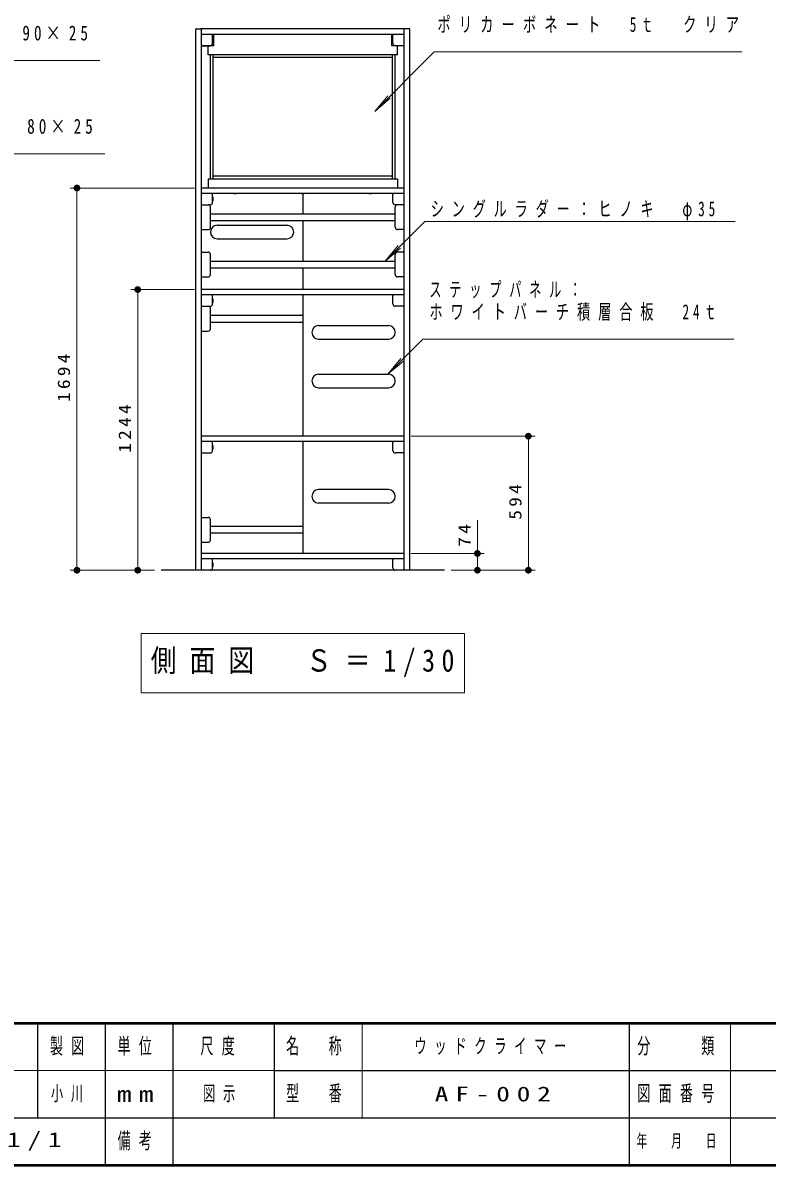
# Model space of a CAD drawing. Units: millimetres on the paper, scale 1:30. Extents: x -385 to 0, y 0 to 267.
# Drawn here: x -224.7 to -114.6, y 0 to 168.8 of the extents above; entities that cross this region are included whole.
import ezdxf

# ---------------------------------------------------------------- set-up
doc = ezdxf.new("R2010")
doc.units = ezdxf.units.MM
doc.layers.add('LY_1', color=7, linetype='Continuous', lineweight=25)
doc.layers.add('LY_4', color=7, linetype='Continuous', lineweight=13)
doc.layers.add('LY_3', color=7, linetype='Continuous')
doc.styles.add('ＭＳ ゴシック', font='')
doc.styles.get('ＭＳ ゴシック').set_extended_font_data('MS Gothic')

# ---------------------------------------------------------------- blocks, each defined once
blk = doc.blocks.new('filled_dot')
at = {"color": 0, "linetype": 'Continuous', "lineweight": -2, "const_width": 1.25}
blk.add_lwpolyline([(-0.625, 0, 1), (0.625, 0, 1)], format="xyb", close=True, dxfattribs=at)

msp = doc.modelspace()

# ---------------------------------------------------------------- linework, layer by layer
at = {"layer": 'LY_1'}
for p, q in [((-199.093, 87.91), (-199.093, 167.81)), ((-198.993, 167.91), (-198.359, 167.91)), ((-198.259, 87.91), (-198.259, 167.81)), ((-168.359, 167.91), (-198.159, 167.91)), ((-168.259, 87.91), (-168.259, 167.81)), ((-167.526, 167.91), (-168.159, 167.91)), ((-167.426, 87.91), (-167.426, 167.81)), ((-168.359, 167.077), (-198.159, 167.077)), ((-198.159, 165.41), (-196.926, 165.41)), ((-196.593, 165.744), (-196.593, 166.977)), ((-196.543, 166.527), (-196.593, 166.527)), ((-196.543, 165.96), (-196.593, 165.96)), ((-196.543, 166.527), (-196.543, 165.96)), ((-196.526, 166.46), (-196.543, 166.527)), ((-196.526, 166.027), (-196.543, 165.96)), ((-196.526, 166.46), (-196.526, 166.027)), ((-196.426, 165.377), (-196.426, 167.044)), ((-170.093, 167.044), (-196.426, 167.044)), ((-170.093, 165.377), (-170.093, 167.044)), ((-169.993, 166.46), (-169.976, 166.527)), ((-169.993, 166.46), (-169.993, 166.027)), ((-169.993, 166.027), (-169.976, 165.96)), ((-169.976, 166.527), (-169.926, 166.527)), ((-169.976, 166.527), (-169.976, 165.96)), ((-169.976, 165.96), (-169.926, 165.96)), ((-169.926, 165.744), (-169.926, 166.977)), ((-168.359, 165.41), (-169.593, 165.41)), ((-196.426, 165.377), (-198.259, 165.377)), ((-197.259, 164.044), (-197.259, 165.377)), ((-169.259, 164.044), (-197.259, 164.044)), ((-196.926, 145.71), (-196.926, 164.044)), ((-196.526, 145.71), (-196.526, 164.044)), ((-168.259, 165.377), (-170.093, 165.377)), ((-169.993, 145.71), (-169.993, 164.044)), ((-169.593, 145.71), (-169.593, 164.044)), ((-169.259, 164.044), (-169.259, 165.377)), ((-169.993, 163.644), (-196.526, 163.644)), ((-197.259, 145.71), (-197.259, 144.377)), ((-169.259, 145.71), (-197.259, 145.71)), ((-169.993, 146.11), (-196.526, 146.11)), ((-169.259, 145.71), (-169.259, 144.377)), ((-168.259, 144.377), (-198.259, 144.377)), ((-168.259, 143.577), (-198.259, 143.577)), ((-196.593, 142.244), (-196.593, 143.477)), ((-193.476, 143.544), (-193.476, 143.577)), ((-193.476, 143.544), (-193.426, 143.51)), ((-193.043, 143.544), (-193.476, 143.544)), ((-193.093, 143.51), (-193.426, 143.51)), ((-193.093, 143.51), (-193.043, 143.544)), ((-193.043, 143.544), (-193.043, 143.577)), ((-183.476, 143.544), (-183.476, 143.577)), ((-183.476, 143.544), (-183.426, 143.51)), ((-183.043, 143.544), (-183.476, 143.544)), ((-183.093, 143.51), (-183.426, 143.51)), ((-183.259, 143.577), (-183.259, 140.577)), ((-183.093, 143.51), (-183.043, 143.544)), ((-183.043, 143.544), (-183.043, 143.577)), ((-173.476, 143.544), (-173.476, 143.577)), ((-173.476, 143.544), (-173.426, 143.51)), ((-173.043, 143.544), (-173.476, 143.544)), ((-173.093, 143.51), (-173.426, 143.51)), ((-173.093, 143.51), (-173.043, 143.544)), ((-173.043, 143.544), (-173.043, 143.577)), ((-169.926, 142.244), (-169.926, 143.477)), ((-198.259, 141.91), (-196.926, 141.91)), ((-168.359, 141.91), (-169.593, 141.91)), ((-196.926, 138.577), (-196.926, 141.577)), ((-196.926, 140.577), (-169.593, 140.577)), ((-169.593, 138.577), (-169.593, 141.577)), ((-196.926, 139.577), (-169.593, 139.577)), ((-195.926, 138.877), (-185.593, 138.877)), ((-183.259, 139.577), (-183.259, 133.577)), ((-198.259, 138.244), (-197.259, 138.244)), ((-195.926, 136.877), (-185.593, 136.877)), ((-168.259, 138.244), (-169.259, 138.244)), ((-198.259, 134.91), (-197.259, 134.91)), ((-196.926, 131.577), (-196.926, 134.577)), ((-196.926, 133.577), (-169.593, 133.577)), ((-169.593, 131.577), (-169.593, 134.577)), ((-168.259, 134.91), (-169.259, 134.91)), ((-196.926, 132.577), (-169.593, 132.577)), ((-183.259, 132.577), (-183.259, 129.377)), ((-198.259, 131.244), (-197.259, 131.244)), ((-168.259, 131.244), (-169.259, 131.244)), ((-168.259, 129.377), (-198.259, 129.377)), ((-168.259, 128.577), (-198.259, 128.577)), ((-196.593, 127.244), (-196.593, 128.477)), ((-183.259, 128.577), (-183.259, 107.71)), ((-169.926, 127.244), (-169.926, 128.477)), ((-198.259, 126.91), (-196.926, 126.91)), ((-168.359, 126.91), (-169.593, 126.91)), ((-196.926, 123.577), (-196.926, 126.577)), ((-196.926, 125.577), (-183.259, 125.577)), ((-198.259, 123.244), (-197.259, 123.244)), ((-196.926, 124.577), (-183.259, 124.577)), ((-180.926, 124.044), (-170.593, 124.044)), ((-180.926, 122.044), (-170.593, 122.044)), ((-180.926, 116.877), (-170.593, 116.877)), ((-180.926, 114.877), (-170.593, 114.877)), ((-168.259, 107.71), (-198.259, 107.71)), ((-168.259, 106.91), (-198.259, 106.91)), ((-196.593, 105.577), (-196.593, 106.81)), ((-183.259, 106.91), (-183.259, 90.377)), ((-169.926, 105.577), (-169.926, 106.81)), ((-198.159, 105.244), (-196.926, 105.244)), ((-168.359, 105.244), (-169.593, 105.244)), ((-170.593, 99.81), (-180.926, 99.81)), ((-170.593, 97.81), (-180.926, 97.81)), ((-198.259, 95.71), (-197.259, 95.71)), ((-196.926, 92.377), (-196.926, 95.377)), ((-183.259, 94.377), (-196.926, 94.377)), ((-183.259, 93.377), (-196.926, 93.377)), ((-198.259, 92.044), (-197.259, 92.044)), ((-168.259, 90.377), (-198.259, 90.377)), ((-168.259, 89.577), (-198.259, 89.577)), ((-196.593, 88.244), (-196.593, 89.477)), ((-169.926, 88.244), (-169.926, 89.477)), ((-162.33, 87.91), (-204.189, 87.91))]:
    msp.add_line(p, q, dxfattribs=at)
at = {"layer": 'LY_1', "lineweight": 13}
for p, q in [((-163.839, 164.497), (-172.628, 155.707)), ((-163.839, 164.497), (-118.341, 164.497)), ((-252.418, 163.238), (-213.26, 163.238)), ((-172.628, 155.707), (-170.7, 158.005)), ((-172.628, 155.707), (-170.33, 157.635)), ((-251.63, 149.451), (-212.551, 149.451)), ((-199.259, 144.377), (-217.657, 144.377)), ((-216.657, 87.91), (-216.657, 144.377)), ((-196.543, 143.027), (-196.593, 143.027)), ((-196.543, 142.46), (-196.593, 142.46)), ((-196.543, 143.027), (-196.543, 142.46)), ((-196.526, 142.96), (-196.543, 143.027)), ((-196.526, 142.527), (-196.543, 142.46)), ((-196.526, 142.96), (-196.526, 142.527)), ((-169.993, 142.96), (-169.976, 143.027)), ((-169.993, 142.96), (-169.993, 142.527)), ((-169.993, 142.527), (-169.976, 142.46)), ((-169.976, 143.027), (-169.926, 143.027)), ((-169.976, 143.027), (-169.976, 142.46)), ((-169.976, 142.46), (-169.926, 142.46)), ((-165.228, 139.454), (-171.106, 133.577)), ((-165.228, 139.454), (-119.348, 139.454)), ((-171.106, 133.577), (-169.177, 135.875)), ((-171.106, 133.577), (-168.808, 135.505)), ((-199.259, 129.377), (-208.668, 129.377)), ((-207.668, 87.91), (-207.668, 129.377)), ((-196.543, 128.027), (-196.593, 128.027)), ((-196.543, 127.46), (-196.593, 127.46)), ((-196.543, 128.027), (-196.543, 127.46)), ((-196.526, 127.96), (-196.543, 128.027)), ((-196.526, 127.527), (-196.543, 127.46)), ((-196.526, 127.96), (-196.526, 127.527)), ((-169.993, 127.96), (-169.976, 128.027)), ((-169.993, 127.96), (-169.993, 127.527)), ((-169.993, 127.527), (-169.976, 127.46)), ((-169.976, 128.027), (-169.926, 128.027)), ((-169.976, 128.027), (-169.976, 127.46)), ((-169.976, 127.46), (-169.926, 127.46)), ((-165.524, 122.045), (-170.691, 116.877)), ((-165.524, 122.045), (-119.545, 122.045)), ((-170.691, 116.877), (-168.763, 119.175)), ((-170.691, 116.877), (-168.393, 118.805)), ((-196.543, 106.36), (-196.593, 106.36)), ((-196.543, 106.36), (-196.543, 105.794)), ((-196.526, 106.294), (-196.543, 106.36)), ((-169.993, 106.294), (-169.976, 106.36)), ((-169.976, 106.36), (-169.926, 106.36)), ((-169.976, 106.36), (-169.976, 105.794)), ((-167.259, 107.71), (-148.905, 107.71)), ((-149.905, 107.71), (-149.905, 87.91)), ((-196.543, 105.794), (-196.593, 105.794)), ((-196.526, 105.86), (-196.543, 105.794)), ((-196.526, 106.294), (-196.526, 105.86)), ((-169.993, 106.294), (-169.993, 105.86)), ((-169.993, 105.86), (-169.976, 105.794)), ((-169.976, 105.794), (-169.926, 105.794)), ((-157.443, 95.289), (-157.443, 87.91)), ((-167.259, 90.377), (-156.443, 90.377)), ((-205.189, 87.91), (-217.657, 87.91)), ((-205.189, 87.91), (-208.668, 87.91)), ((-196.543, 89.027), (-196.593, 89.027)), ((-196.543, 88.46), (-196.593, 88.46)), ((-196.543, 89.027), (-196.543, 88.46)), ((-196.526, 88.96), (-196.543, 89.027)), ((-196.526, 88.527), (-196.543, 88.46)), ((-196.526, 88.96), (-196.526, 88.527)), ((-169.993, 88.96), (-169.976, 89.027)), ((-169.993, 88.96), (-169.993, 88.527)), ((-169.993, 88.527), (-169.976, 88.46)), ((-169.976, 89.027), (-169.926, 89.027)), ((-169.976, 89.027), (-169.976, 88.46)), ((-169.976, 88.46), (-169.926, 88.46)), ((-161.33, 87.91), (-156.443, 87.91)), ((-161.33, 87.91), (-148.905, 87.91)), ((-207.159, 78.568), (-207.159, 69.768)), ((-159.359, 78.568), (-207.159, 78.568)), ((-159.359, 69.768), (-159.359, 78.568)), ((-207.159, 69.768), (-159.359, 69.768))]:
    msp.add_line(p, q, dxfattribs=at)
at = {"layer": 'LY_1'}
for centre, radius, start, end in [((-198.993, 167.81), 0.1, 90, 180), ((-198.359, 167.81), 0.1, 0, 90), ((-198.159, 167.81), 0.1, 90, 180), ((-198.159, 167.177), 0.1, 180, 270), ((-168.359, 167.81), 0.1, 0, 90), ((-168.359, 167.177), 0.1, 270, 0), ((-168.159, 167.81), 0.1, 90, 180), ((-167.526, 167.81), 0.1, 0, 90), ((-198.159, 166.977), 0.1, 90, 180), ((-198.159, 165.51), 0.1, 180, 270), ((-196.926, 165.744), 0.333, 270, 0), ((-196.693, 166.977), 0.1, 0, 90), ((-169.826, 166.977), 0.1, 90, 180), ((-169.593, 165.744), 0.333, 180, 270), ((-168.359, 166.977), 0.1, 0, 90), ((-168.359, 165.51), 0.1, 270, 0), ((-198.159, 143.477), 0.1, 90, 180), ((-196.693, 143.477), 0.1, 0, 90), ((-169.826, 143.477), 0.1, 90, 180), ((-168.359, 143.477), 0.1, 0, 90), ((-198.159, 142.01), 0.1, 180, 270), ((-197.259, 141.577), 0.333, 0, 90), ((-196.926, 142.244), 0.333, 270, 0), ((-169.593, 142.244), 0.333, 180, 270), ((-169.259, 141.577), 0.333, 90, 180), ((-168.359, 142.01), 0.1, 270, 0), ((-197.259, 138.577), 0.333, 270, 0), ((-195.926, 137.877), 1, 90, 270), ((-185.593, 137.877), 1, 270, 90), ((-169.259, 138.577), 0.333, 180, 270), ((-197.259, 134.577), 0.333, 0, 90), ((-169.259, 134.577), 0.333, 90, 180), ((-197.259, 131.577), 0.333, 270, 0), ((-169.259, 131.577), 0.333, 180, 270), ((-198.159, 128.477), 0.1, 90, 180), ((-196.693, 128.477), 0.1, 0, 90), ((-169.826, 128.477), 0.1, 90, 180), ((-168.359, 128.477), 0.1, 0, 90), ((-198.159, 127.01), 0.1, 180, 270), ((-197.259, 126.577), 0.333, 0, 90), ((-196.926, 127.244), 0.333, 270, 0), ((-169.593, 127.244), 0.333, 180, 270), ((-168.359, 127.01), 0.1, 270, 0), ((-197.259, 123.577), 0.333, 270, 0), ((-180.926, 123.044), 1, 90, 270), ((-170.593, 123.044), 1, 270, 90), ((-180.926, 115.877), 1, 90, 270), ((-170.593, 115.877), 1, 270, 90), ((-198.159, 106.81), 0.1, 90, 180), ((-196.693, 106.81), 0.1, 0, 90), ((-169.826, 106.81), 0.1, 90, 180), ((-168.359, 106.81), 0.1, 0, 90), ((-198.159, 105.344), 0.1, 180, 270), ((-196.926, 105.577), 0.333, 270, 0), ((-169.593, 105.577), 0.333, 180, 270), ((-168.359, 105.344), 0.1, 270, 0), ((-180.926, 98.81), 1, 90, 270), ((-170.593, 98.81), 1, 270, 90), ((-197.259, 95.377), 0.333, 0, 90), ((-197.259, 92.377), 0.333, 270, 0), ((-198.159, 89.477), 0.1, 90, 180), ((-196.693, 89.477), 0.1, 0, 90), ((-169.826, 89.477), 0.1, 90, 180), ((-168.359, 89.477), 0.1, 0, 90), ((-198.159, 88.01), 0.1, 180, 270), ((-196.926, 88.244), 0.333, 270, 0), ((-169.593, 88.244), 0.333, 180, 270), ((-168.359, 88.01), 0.1, 270, 0)]:
    msp.add_arc(centre, radius, start, end, dxfattribs=at)
at = {"layer": 'LY_4', "lineweight": 50}
for p, q in [((-385, 21), (0, 21)), ((-385, 0), (0, 0))]:
    msp.add_line(p, q, dxfattribs=at)
at = {"layer": 'LY_4', "lineweight": 25}
for p, q in [((-222.5, 21), (-222.5, 7)), ((-212.5, 21), (-212.5, 0)), ((-202.5, 21), (-202.5, 7)), ((-187.5, 21), (-187.5, 7)), ((-135, 21), (-135, 0)), ((-187.5, 14), (-70, 14)), ((-242.5, 7), (0, 7)), ((-202.5, 7), (-202.5, 0))]:
    msp.add_line(p, q, dxfattribs=at)
at = {"layer": 'LY_4'}
for p, q in [((-174.5, 21), (-174.5, 7)), ((-120, 21), (-120, 0)), ((-242.5, 14), (-187.5, 14))]:
    msp.add_line(p, q, dxfattribs=at)

# ---------------------------------------------------------------- block references
at = {"layer": 'LY_1', "lineweight": 13, "xscale": 0.4, "yscale": 0.4}
for p, rotation in [((-216.657, 144.377), 270), ((-207.668, 129.377), 270), ((-149.905, 107.71), 270), ((-157.443, 90.377), 270), ((-216.657, 87.91), 90), ((-207.668, 87.91), 90), ((-157.443, 87.91), 90), ((-149.905, 87.91), 90)]:
    msp.add_blockref('filled_dot', p, dxfattribs=dict(at, rotation=rotation))

# ---------------------------------------------------------------- texts
at = {"layer": 'LY_1', "style": 'ＭＳ ゴシック'}
for s, insert, char_height, attachment_point in [('\\T1.62;\\W0.65;ポリカーボネート\u30005ｔ\u3000クリア', (-163.341, 169.647), 2.199, 1), ('\\T1.53;\\W0.75;スギ材（上小節）90×25', (-252.26, 168.388), 2.199, 1), ('\\T1.53;\\W0.75;スギ材（上小節）80×25', (-251.551, 154.601), 2.199, 1), ('\\T1.59;\\W0.65;シングルラダー：ヒノキ\u3000φ35', (-164.348, 139.604), 2.199, 7), ('\\T1.64;\\W0.6;ステップパネル：', (-164.545, 130.495), 2.199, 1), ('\\T1.6;\\W0.65;ホワイトバーチ積層合板\u300024ｔ', (-164.545, 127.195), 2.199, 1), ('\\T1.5;\\W0.85;側面図\u3000Ｓ＝1/30', (-205.759, 74.168), 3.299, 4)]:
    msp.add_mtext(s, dxfattribs=dict(at, insert=insert, char_height=char_height, attachment_point=attachment_point))
at = {"layer": 'LY_1', "char_height": 1.833, "attachment_point": 8, "rotation": 90, "style": 'ＭＳ ゴシック'}
for s, insert in [('\\T1.33;\\W1.15;1694', (-217.657, 116.572)), ('\\T1.33;\\W1.15;1244', (-208.668, 109.072)), ('\\T1.33;\\W1.15;594', (-150.905, 98.227)), ('\\T1.34;\\W1.15;74', (-158.443, 93.289))]:
    msp.add_mtext(s, dxfattribs=dict(at, insert=insert))
at = {"layer": 'LY_3', "char_height": 2.199, "attachment_point": 4, "style": 'ＭＳ ゴシック'}
for s, insert in [('\\T1.64;\\W0.6;ウッドクライマー', (-166.75, 17.5)), ('\\T1.64;\\W0.6;小川', (-220.5, 10.5)), ('\\T1.64;\\W0.6;図示', (-198, 10.5)), ('\\T1.5;\\W1.35;AF-002', (-163.75, 10.5)), ('\\T1.5;\\W1.35;1/1', (-227, 3.5))]:
    msp.add_mtext(s, dxfattribs=dict(at, insert=insert))
at = {"layer": 'LY_4', "attachment_point": 5, "style": 'ＭＳ ゴシック'}
for s, insert, char_height in [('\\T1.64;\\W0.6;製図', (-217.5, 17.5), 2.346), ('\\T1.64;\\W0.6;単位', (-207.5, 17.5), 2.346), ('\\T1.64;\\W0.6;尺度', (-195.25, 17.5), 2.346), ('\\T1.64;\\W0.6;名\u3000称', (-181, 17.5), 2.346), ('\\T1.64;\\W0.6;分\u3000\u3000類', (-127.5, 17.5), 2.346), ('\\T1.64;\\W0.6;型\u3000番', (-181, 10.5), 2.346), ('\\T1.64;\\W0.6;図面番号', (-127.5, 10.5), 2.346), ('\\T1.5;\\W1.35;mm', (-207.5, 10.5), 2.346), ('\\T1.64;\\W0.6;備考', (-207.5, 3.5), 2.346), ('\\T1.64;\\W0.6;年\u3000月\u3000日', (-127.5, 3.5), 1.906)]:
    msp.add_mtext(s, dxfattribs=dict(at, insert=insert, char_height=char_height))

doc.saveas('drawing.dxf')
